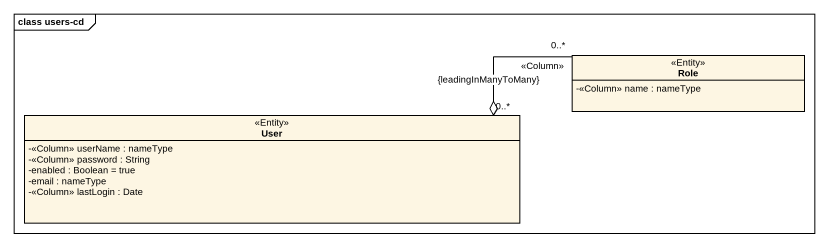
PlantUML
@startuml
mainframe class users-cd
hide circle
hide empty members
skinparam classAttributeIconSize 0
class Role <<Entity>> {
  -<<Column>> name : nameType
}
class User <<Entity>> {
  -<<Column>> userName : nameType
  -<<Column>> password : String
  -enabled : Boolean = true
  -email : nameType
  -<<Column>> lastLogin : Date
}
User "0..*" o-right- "0..*\n<<Column>>\n{leadingInManyToMany}" Role
@enduml
